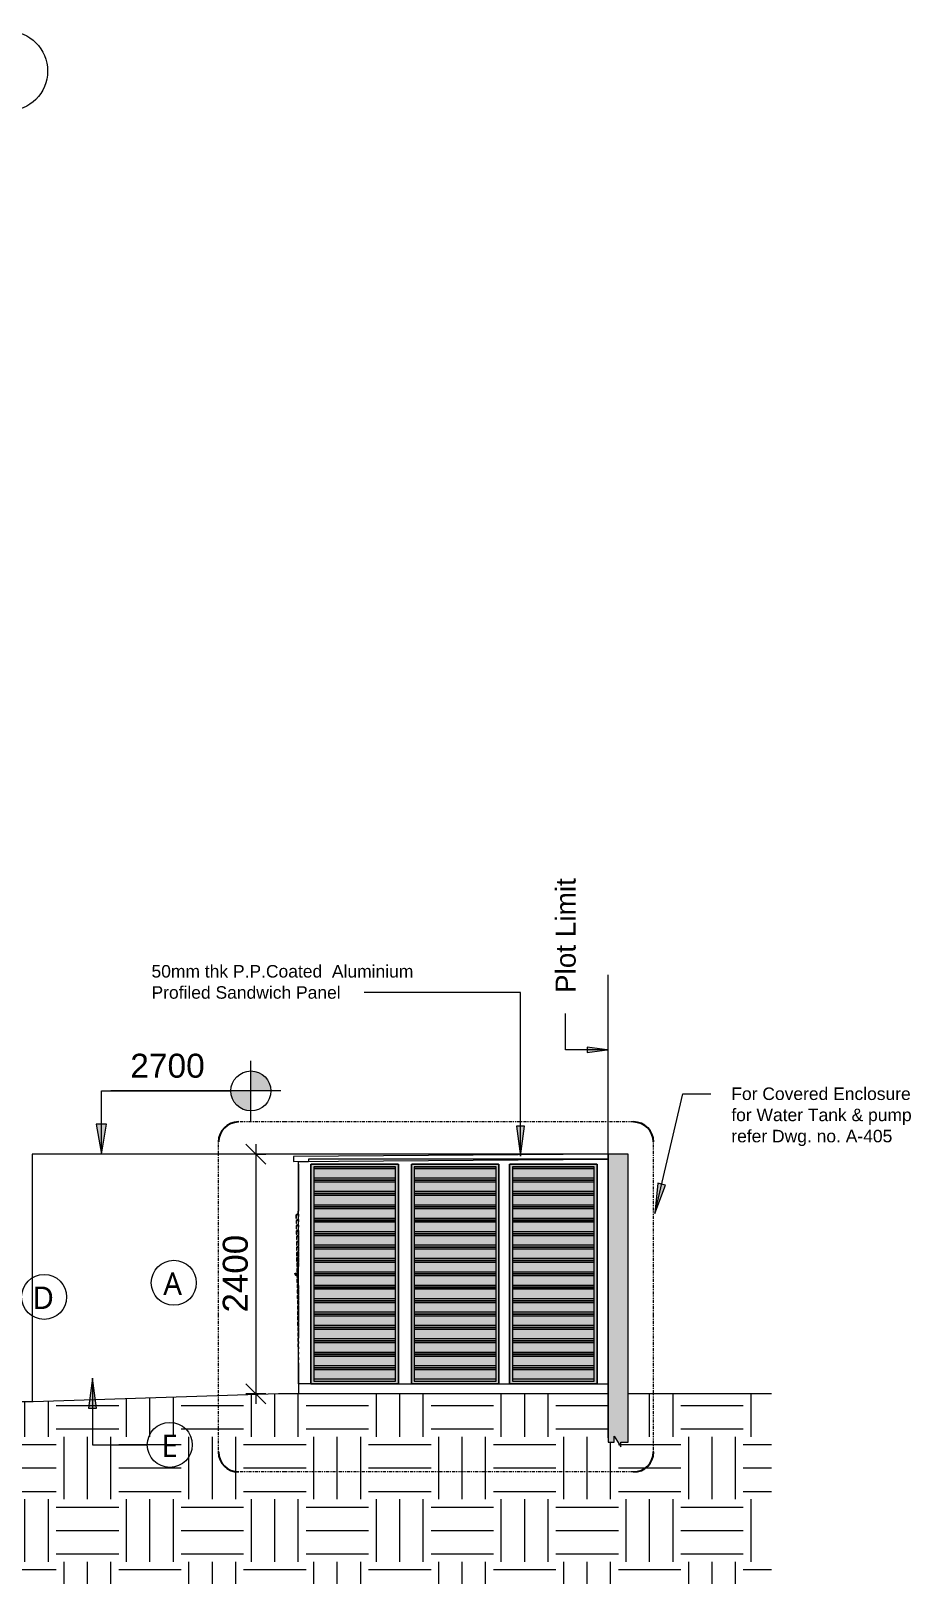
# Model space of a CAD drawing. Header units: millimetres. Extents: x -15568 to 101774, y -1636 to 15232.
# Drawn here: x 44579 to 53383, y -1600 to 13932 of the extents above; entities that cross this region are included whole.
import ezdxf

# ---------------------------------------------------------------- set-up
doc = ezdxf.new("R2010")
doc.units = ezdxf.units.MM
doc.linetypes.add('Dash dot', pattern=[21, 10, -5, 1, -5])
doc.linetypes.add('Hidden', pattern=[7.14375, 4.7625, -2.38125])
for name, color, linetype, lineweight in [('A-ANNO-DIMS', 211, 'Continuous', 9), ('A-ANNO-DIMS-100', 211, 'Continuous', 9), ('A-ANNO-NOTE', 131, 'Continuous', 9), ('A-DETL-GENF', 92, 'Continuous', 9), ('A-DETL-HDLN', 90, 'Hidden', 9), ('A-DETL-MEDM', 33, 'Continuous', 25), ('A-DETL-THIN', 151, 'Continuous', 9), ('A-DOOR', 31, 'Continuous', 9), ('A-FLOR', 192, 'Continuous', 9), ('A-GLAZ', 151, 'Continuous', 9), ('A-WALL', 113, 'Continuous', 9), ('G-ANNO-DIMS', 111, 'Continuous', 9), ('G-ANNO-TEXT', 231, 'Continuous', 9), ('S-GRID-IDEN', 1, 'Continuous', 9)]:
    doc.layers.add(name, color=color, linetype=linetype, lineweight=lineweight)
doc.styles.add('Arial_12', font='arial.ttf', dxfattribs={"height": 250})
doc.styles.add('Arial_2', font='arial.ttf', dxfattribs={"height": 325})
doc.styles.add('Arial_4', font='arial.ttf', dxfattribs={"height": 240})
doc.styles.add('Arial_5', font='arial.ttf', dxfattribs={"height": 200})
doc.styles.add('Arial_9', font='arial.ttf', dxfattribs={"height": 125})
doc.styles.add('Lucida Sans Unicode', font='l_10646.ttf', dxfattribs={"height": 225})
doc.dimstyles.new('25', dxfattribs={"dimscale": 304.8, "dimtxt": 255.06485, "dimasz": 0.656168, "dimexe": 0.328084, "dimexo": 0.0625, "dimgap": 0.016404, "dimtad": 1, "dimdec": 0, "dimzin": 0, "dimdsep": 46, "dimtxsty": 'Arial_12', "dimblk1": 'OBLIQUE', "dimblk2": 'OBLIQUE', "dimsah": 1, "dimcen": 0.09, "dimdle": 0.328084, "dimazin": 0, "dimtfac": 1, "dimtdec": 4, "dimtix": 1, "dimtmove": 0, "dimatfit": 3, "dimfxl": 0.328084, "dimfxlon": 1, "dimtvp": 1, "dimtolj": 1, "dimtzin": 0, "dimarcsym": 2})

# ---------------------------------------------------------------- blocks, each defined once
blk = doc.blocks.new('415_Series_Aluminium_Louvres_3183 - 875-675922-Elevation-2')
at = {"layer": 'A-GLAZ'}
h = blk.add_hatch(color=254, dxfattribs=at)
h.paths.add_polyline_path([(9822, 403), (9822, 557), (9821, 557), (9821, 403)])
h.paths.add_polyline_path([(9821, 589), (9822, 590), (9822, 611), (9821, 611), (9821, 596)])
h.paths.add_polyline_path([(9821, 643), (9822, 644), (9822, 664), (9821, 664), (9821, 643)])
h.paths.add_polyline_path([(9821, 697), (9822, 698), (9822, 718), (9821, 718), (9821, 706)])
h.paths.add_polyline_path([(9821, 751), (9822, 752), (9822, 772), (9821, 772), (9821, 754)])
h.paths.add_polyline_path([(9821, 805), (9822, 806), (9821, 825), (9821, 825), (9821, 815)])
h.paths.add_polyline_path([(9821, 859), (9822, 860), (9822, 908), (9821, 907), (9821, 864)])
h.paths.add_polyline_path([(9821, 913), (9822, 914), (9822, 963), (9821, 961), (9821, 922)])
h.paths.add_polyline_path([(9821, 967), (9822, 968), (9822, 1017), (9821, 1015), (9821, 975)])
h.paths.add_polyline_path([(9821, 1021), (9822, 1023), (9822, 1071), (9821, 1070), (9821, 1023)])
h.paths.add_polyline_path([(9821, 1076), (9822, 1077), (9822, 1125), (9821, 1124), (9821, 1083)])
h.paths.add_polyline_path([(9821, 1130), (9822, 1131), (9822, 1179), (9821, 1178), (9821, 1136)])
h.paths.add_polyline_path([(9821, 1184), (9822, 1185), (9822, 1233), (9821, 1232), (9821, 1190)])
h.paths.add_polyline_path([(9821, 1238), (9822, 1239), (9822, 1287), (9821, 1286), (9821, 1244)])
h.paths.add_polyline_path([(9821, 1292), (9822, 1293), (9822, 1341), (9821, 1340), (9821, 1297)])
h.paths.add_polyline_path([(9821, 1346), (9822, 1347), (9822, 1385), (9821, 1385), (9821, 1351)])
h.paths.add_polyline_path([(9822, 1575), (9822, 1612), (9821, 1611), (9821, 1575)])
h.paths.add_polyline_path([(9821, 1617), (9822, 1617), (9822, 1666), (9821, 1665), (9821, 1619)])
h.paths.add_polyline_path([(9821, 1671), (9822, 1673), (9822, 1720), (9821, 1718), (9821, 1673)])
h.paths.add_polyline_path([(9821, 1725), (9822, 1727), (9822, 1774), (9821, 1773), (9821, 1726)])
h.paths.add_polyline_path([(9821, 1779), (9822, 1780), (9821, 1828), (9821, 1827), (9821, 1780)])
h.paths.add_polyline_path([(9821, 1833), (9821, 1833), (9821, 1833)])
h.paths.add_polyline_path([(9821, 1916), (9822, 1916), (9822, 1936), (9821, 1935), (9821, 1924)])
h.paths.add_polyline_path([(9822, 1969), (9822, 1990), (9821, 1989), (9821, 1969)])
h.paths.add_polyline_path([(9821, 2023), (9822, 2023), (9822, 2044), (9821, 2044), (9821, 2034)])
h.paths.add_polyline_path([(9821, 2076), (9822, 2076), (9822, 2099), (9821, 2097), (9821, 2087)])
h.paths.add_polyline_path([(9821, 2130), (9822, 2130), (9822, 2597), (9821, 2597), (9821, 2145)])
for p, q in [((9822, 2597), (9821, 2597)), ((9821, 2597), (9821, 2130)), ((9821, 2097), (9821, 2076)), ((9821, 2044), (9821, 2023)), ((9821, 1989), (9821, 1969)), ((9821, 1935), (9821, 1916)), ((9821, 1881), (9821, 1833)), ((9821, 1827), (9821, 1779)), ((9821, 1773), (9821, 1725)), ((9821, 1718), (9821, 1671)), ((9821, 1665), (9821, 1617)), ((9821, 1611), (9821, 1576)), ((9821, 1385), (9821, 1346)), ((9821, 1340), (9821, 1292)), ((9821, 1286), (9821, 1238)), ((9821, 1232), (9821, 1184)), ((9821, 1178), (9821, 1130)), ((9821, 1124), (9821, 1076)), ((9821, 1070), (9821, 1023)), ((9821, 1016), (9821, 967)), ((9821, 962), (9821, 913)), ((9821, 908), (9821, 859)), ((9821, 825), (9821, 805)), ((9821, 772), (9821, 751)), ((9821, 718), (9821, 697)), ((9821, 664), (9821, 643)), ((9821, 611), (9821, 589)), ((9821, 557), (9821, 403)), ((9822, 403), (9821, 403))]:
    blk.add_line(p, q, dxfattribs=at)
blk = doc.blocks.new('415_Series_Aluminium_Louvres_3183 - 875-V1-Elevation-2')
at = {"layer": 'A-GLAZ'}
h = blk.add_hatch(color=254, dxfattribs=at)
h.paths.add_polyline_path([(9952, 403), (10819, 403), (10819, 2597), (9950, 2597), (9950, 403)])
h.paths.add_polyline_path([(10739, 428), (9976, 428), (9976, 2572), (10794, 2572), (10794, 428), (10782, 428)])
for points in [[(10792, 2570), (10794, 2570), (10794, 2572), (9976, 2572), (9976, 2570), (10782, 2570)], [(9994, 2553), (10794, 2553), (10794, 2570), (9976, 2570), (9976, 2553)], [(10396, 2459), (10794, 2459), (10794, 2553), (9976, 2553), (9976, 2459), (10311, 2459)], [(10396, 2440), (10794, 2440), (10794, 2459), (9976, 2459), (9976, 2440), (10311, 2440)], [(10739, 2436), (10794, 2436), (10794, 2438), (9976, 2438), (9976, 2436), (10654, 2436)], [(10396, 2419), (10794, 2419), (10794, 2436), (9976, 2436), (9976, 2419), (10311, 2419)], [(9976, 2325), (10794, 2325), (10794, 2419), (9976, 2419), (9976, 2350)], [(10739, 2306), (10794, 2306), (10794, 2325), (9976, 2325), (9976, 2306), (10654, 2306)], [(10396, 2301), (10794, 2301), (10794, 2303), (9976, 2303), (9976, 2301), (10311, 2301)], [(9976, 2285), (10794, 2285), (10794, 2301), (9976, 2301)], [(10396, 2190), (10794, 2190), (10794, 2285), (9976, 2285), (9976, 2190), (10311, 2190)], [(10739, 2171), (10794, 2171), (10794, 2190), (9976, 2190), (9976, 2171), (10654, 2171)], [(10396, 2167), (10794, 2167), (10794, 2169), (9976, 2169), (9976, 2167), (10311, 2167)], [(9976, 2151), (10794, 2151), (10794, 2167), (9976, 2167)], [(9976, 2056), (10794, 2056), (10794, 2151), (9976, 2151), (9976, 2097)], [(10739, 2037), (10794, 2037), (10794, 2056), (9976, 2056), (9976, 2037), (10654, 2037)], [(9976, 2033), (10794, 2034), (10794, 2035), (9976, 2035)], [(10396, 2017), (10794, 2017), (10794, 2033), (9976, 2033), (9976, 2017), (10311, 2017)], [(10396, 1922), (10794, 1922), (10794, 2017), (9976, 2017), (9976, 1922), (10311, 1922)], [(10396, 1903), (10794, 1903), (10794, 1922), (9976, 1922), (9976, 1903), (10311, 1903)], [(10396, 1899), (10794, 1899), (10794, 1901), (9976, 1901), (9976, 1899), (10311, 1899)], [(10396, 1883), (10794, 1883), (10794, 1899), (9976, 1899), (9976, 1883), (10311, 1883)], [(9976, 1788), (10794, 1788), (10794, 1883), (9976, 1883), (9976, 1845)], [(10396, 1769), (10794, 1769), (10794, 1788), (9976, 1788), (9976, 1769), (10311, 1769)], [(10396, 1765), (10794, 1765), (10794, 1767), (9976, 1767), (9976, 1765), (10311, 1765)], [(10396, 1749), (10794, 1749), (10794, 1765), (9976, 1765), (9976, 1749), (10311, 1749)], [(10482, 1654), (10794, 1655), (10794, 1749), (9976, 1749), (9976, 1654), (10396, 1654)], [(10739, 1635), (10794, 1635), (10794, 1654), (9976, 1654), (9976, 1635), (10654, 1635)], [(10396, 1631), (10794, 1631), (10794, 1633), (9976, 1633), (9976, 1631), (10311, 1631)], [(10396, 1615), (10794, 1615), (10794, 1631), (9976, 1631), (9976, 1615), (10311, 1615)], [(10739, 1520), (10794, 1520), (10794, 1615), (9976, 1615), (9976, 1520), (10568, 1520)], [(10739, 1501), (10794, 1501), (10794, 1520), (9976, 1520), (9976, 1501), (10568, 1501)], [(10396, 1497), (10794, 1497), (10794, 1499), (9976, 1499), (9976, 1497), (10225, 1497)], [(10396, 1481), (10794, 1481), (10794, 1497), (9976, 1497), (9976, 1481), (10225, 1481)], [(9976, 1386), (10794, 1386), (10794, 1481), (9976, 1481), (9976, 1465)], [(10739, 1367), (10794, 1367), (10794, 1386), (9976, 1386), (9976, 1367), (10568, 1367)], [(10396, 1363), (10794, 1363), (10794, 1365), (9976, 1365), (9976, 1363), (10225, 1363)], [(10396, 1347), (10794, 1347), (10794, 1363), (9976, 1363), (9976, 1347), (10225, 1347)], [(9976, 1252), (10794, 1252), (10794, 1347), (9976, 1347), (9976, 1339)], [(10739, 1233), (10794, 1233), (10794, 1252), (9976, 1252), (9976, 1233), (10654, 1233)], [(10396, 1229), (10794, 1229), (10794, 1231), (9976, 1231), (9976, 1229), (10311, 1229)], [(10396, 1213), (10794, 1213), (10794, 1229), (9976, 1229), (9976, 1213), (10311, 1213)], [(10482, 1118), (10794, 1118), (10794, 1213), (9976, 1212), (9976, 1118), (10396, 1118)], [(10739, 1099), (10794, 1099), (10794, 1118), (9976, 1118), (9976, 1099), (10654, 1099)], [(10396, 1095), (10794, 1095), (10794, 1097), (9976, 1097), (9976, 1095), (10311, 1095)], [(9976, 1079), (10794, 1079), (10794, 1095), (9976, 1095), (9976, 1086)], [(10396, 984), (10794, 984), (10794, 1079), (9976, 1079), (9976, 984), (10311, 984)], [(10739, 965), (10794, 965), (10794, 984), (9976, 984), (9976, 965), (10654, 965)], [(10396, 961), (10794, 961), (10794, 963), (9976, 963), (9976, 961), (10311, 961)], [(10396, 944), (10794, 944), (10794, 961), (9976, 961), (9976, 944), (10311, 944)], [(10396, 850), (10794, 850), (10794, 944), (9976, 944), (9976, 850), (10311, 850)], [(9976, 831), (10794, 831), (10794, 850), (9976, 850), (9976, 833)], [(10396, 827), (10794, 827), (10794, 829), (9976, 829), (9976, 827), (10311, 827)], [(10396, 810), (10794, 810), (10794, 827), (9976, 827), (9976, 810), (10311, 810)], [(10396, 716), (10794, 716), (10794, 810), (9976, 810), (9976, 716), (10311, 716)], [(10396, 697), (10794, 697), (10794, 716), (9976, 716), (9976, 697), (10311, 697)], [(10396, 692), (10794, 692), (10794, 694), (9976, 694), (9976, 692), (10311, 692)], [(10396, 676), (10794, 676), (10794, 692), (9976, 692), (9976, 676), (10311, 676)], [(10396, 581), (10794, 581), (10794, 676), (9976, 676), (9976, 581), (10311, 581)], [(10568, 562), (10794, 562), (10794, 581), (9976, 581), (9976, 562), (10482, 562)], [(10396, 558), (10794, 558), (10794, 560), (9976, 560), (9976, 558), (10311, 558)], [(10396, 542), (10794, 542), (10794, 558), (9976, 558), (9976, 542), (10311, 542)], [(10396, 447), (10794, 447), (10794, 542), (9976, 542), (9976, 447), (10311, 447)], [(9976, 428), (10794, 428), (10794, 447), (9976, 447)]]:
    blk.add_hatch(color=254, dxfattribs=at).paths.add_polyline_path(points)
for p, q in [((9950, 403), (9950, 2597)), ((10819, 2597), (9950, 2597)), ((9976, 2572), (9976, 428)), ((10794, 2572), (9976, 2572)), ((10794, 2570), (9976, 2570)), ((10794, 2553), (9976, 2553)), ((10794, 428), (10794, 2572)), ((10819, 2597), (10819, 403)), ((10794, 2459), (9976, 2459)), ((10794, 2440), (9976, 2440)), ((10794, 2438), (9976, 2438)), ((10794, 2436), (9976, 2436)), ((10794, 2419), (9976, 2419)), ((10794, 2325), (9976, 2325)), ((10794, 2306), (9976, 2306)), ((10794, 2303), (9976, 2303)), ((10794, 2301), (9976, 2301)), ((10794, 2285), (9976, 2285)), ((10794, 2190), (9976, 2190)), ((10794, 2171), (9976, 2171)), ((10794, 2169), (9976, 2169)), ((10794, 2167), (9976, 2167)), ((10794, 2151), (9976, 2151)), ((10794, 2056), (9976, 2056)), ((10794, 2037), (9976, 2037)), ((10794, 2035), (9976, 2035)), ((10794, 2033), (9976, 2033)), ((10794, 2017), (9976, 2017)), ((10794, 1922), (9976, 1922)), ((10794, 1903), (9976, 1903)), ((10794, 1901), (9976, 1901)), ((10794, 1899), (9976, 1899)), ((10794, 1883), (9976, 1883)), ((10794, 1788), (9976, 1788)), ((10794, 1769), (9976, 1769)), ((10794, 1767), (9976, 1767)), ((10794, 1765), (9976, 1765)), ((10794, 1749), (9976, 1749)), ((10794, 1654), (9976, 1654)), ((10794, 1635), (9976, 1635)), ((10794, 1633), (9976, 1633)), ((10794, 1631), (9976, 1631)), ((10794, 1615), (9976, 1615)), ((10794, 1520), (9976, 1520)), ((10794, 1501), (9976, 1501)), ((10794, 1499), (9976, 1499)), ((10794, 1497), (9976, 1497)), ((10794, 1481), (9976, 1481)), ((10794, 1386), (9976, 1386)), ((10794, 1367), (9976, 1367)), ((10794, 1365), (9976, 1365)), ((10794, 1363), (9976, 1363)), ((10794, 1347), (9976, 1347)), ((10794, 1252), (9976, 1252)), ((10794, 1233), (9976, 1233)), ((10794, 1231), (9976, 1231)), ((10794, 1229), (9976, 1229)), ((10794, 1213), (9976, 1213)), ((10794, 1118), (9976, 1118)), ((10794, 1099), (9976, 1099)), ((10794, 1097), (9976, 1097)), ((10794, 1095), (9976, 1095)), ((10794, 1079), (9976, 1079)), ((10794, 984), (9976, 984)), ((10794, 965), (9976, 965)), ((10794, 963), (9976, 963)), ((10794, 961), (9976, 961)), ((10794, 944), (9976, 944)), ((10794, 850), (9976, 850)), ((10794, 831), (9976, 831)), ((10794, 829), (9976, 829)), ((10794, 827), (9976, 827)), ((10794, 810), (9976, 810)), ((10794, 716), (9976, 716)), ((10794, 697), (9976, 697)), ((10794, 694), (9976, 694)), ((10794, 692), (9976, 692)), ((10794, 676), (9976, 676)), ((10794, 581), (9976, 581)), ((10794, 562), (9976, 562)), ((10794, 560), (9976, 560)), ((10794, 558), (9976, 558)), ((10794, 542), (9976, 542)), ((10819, 403), (9950, 403)), ((10794, 447), (9976, 447)), ((9976, 428), (10794, 428))]:
    blk.add_line(p, q, dxfattribs=at)
blk = doc.blocks.new('Door_with_venetian_17304 - LD1-742611-Elevation-2')
at = {"layer": 'A-DOOR'}
for p, q in [((9817, 2101), (9797, 2090)), ((9797, 2090), (9797, 2058)), ((9797, 2058), (9802, 2058)), ((9818, 2048), (9798, 2036)), ((9798, 2036), (9798, 2005)), ((9802, 2087), (9822, 2099)), ((9802, 2058), (9802, 2087)), ((9803, 2033), (9822, 2044)), ((9803, 2005), (9803, 2033)), ((9822, 2130), (9817, 2130)), ((9817, 2130), (9817, 2101)), ((9822, 2076), (9818, 2076)), ((9818, 2076), (9818, 2048)), ((9822, 2023), (9819, 2023)), ((9819, 2023), (9819, 1994)), ((9798, 2005), (9803, 2005)), ((9819, 1994), (9799, 1983)), ((9799, 1983), (9799, 1951)), ((9799, 1951), (9804, 1951)), ((9820, 1941), (9800, 1929)), ((9800, 1929), (9800, 1898)), ((9800, 1898), (9805, 1898)), ((9821, 1887), (9801, 1875)), ((9801, 1875), (9801, 1844)), ((9804, 1980), (9822, 1990)), ((9804, 1951), (9804, 1980)), ((9805, 1926), (9822, 1936)), ((9805, 1898), (9805, 1926)), ((9806, 1873), (9822, 1882)), ((9806, 1844), (9806, 1873)), ((9822, 1969), (9820, 1969)), ((9820, 1969), (9820, 1941)), ((9822, 1916), (9821, 1916)), ((9821, 1916), (9821, 1887)), ((9801, 1844), (9806, 1844)), ((9821, 1833), (9801, 1822)), ((9801, 1822), (9801, 1790)), ((9801, 1790), (9806, 1790)), ((9822, 1780), (9802, 1768)), ((9802, 1768), (9802, 1737)), ((9802, 1737), (9807, 1737)), ((9822, 1726), (9803, 1715)), ((9803, 1715), (9803, 1683)), ((9806, 1819), (9822, 1828)), ((9806, 1790), (9806, 1819)), ((9807, 1765), (9822, 1774)), ((9807, 1737), (9807, 1765)), ((9808, 1712), (9822, 1720)), ((9808, 1683), (9808, 1712)), ((9821, 1862), (9821, 1833)), ((9803, 1683), (9808, 1683)), ((9822, 1672), (9804, 1661)), ((9804, 1661), (9804, 1630)), ((9804, 1630), (9809, 1630)), ((9822, 1617), (9805, 1607)), ((9805, 1607), (9805, 1576)), ((9805, 1576), (9810, 1576)), ((9819, 1562), (9806, 1554)), ((9806, 1554), (9806, 1522)), ((9809, 1658), (9822, 1666)), ((9809, 1630), (9809, 1658)), ((9810, 1604), (9822, 1612)), ((9810, 1576), (9810, 1604)), ((9811, 1551), (9819, 1556)), ((9819, 1385), (9819, 1575)), ((9822, 1575), (9819, 1575)), ((9792, 1508), (9792, 1510)), ((9792, 1510), (9797, 1510)), ((9792, 1490), (9792, 1492)), ((9797, 1490), (9792, 1490)), ((9797, 1492), (9797, 1490)), ((9806, 1522), (9811, 1522)), ((9806, 1490), (9806, 1469)), ((9806, 1469), (9811, 1469)), ((9819, 1453), (9807, 1447)), ((9807, 1447), (9807, 1415)), ((9807, 1415), (9812, 1415)), ((9819, 1399), (9808, 1393)), ((9811, 1522), (9811, 1551)), ((9811, 1469), (9811, 1490)), ((9812, 1444), (9819, 1448)), ((9812, 1415), (9812, 1444)), ((9808, 1393), (9808, 1361)), ((9808, 1361), (9813, 1361)), ((9822, 1347), (9809, 1339)), ((9809, 1339), (9809, 1308)), ((9809, 1308), (9814, 1308)), ((9822, 1293), (9810, 1286)), ((9810, 1286), (9810, 1254)), ((9810, 1254), (9815, 1254)), ((9813, 1390), (9819, 1394)), ((9813, 1361), (9813, 1390)), ((9814, 1336), (9822, 1341)), ((9814, 1308), (9814, 1336)), ((9815, 1283), (9822, 1287)), ((9815, 1254), (9815, 1283)), ((9819, 1385), (9822, 1385)), ((9822, 1239), (9811, 1232)), ((9811, 1232), (9811, 1201)), ((9811, 1201), (9816, 1201)), ((9822, 1185), (9811, 1178)), ((9811, 1178), (9811, 1147)), ((9811, 1147), (9816, 1147)), ((9822, 1131), (9812, 1125)), ((9812, 1125), (9812, 1093)), ((9812, 1093), (9817, 1093)), ((9816, 1229), (9822, 1233)), ((9816, 1201), (9816, 1229)), ((9816, 1176), (9822, 1179)), ((9816, 1147), (9816, 1176)), ((9817, 1122), (9822, 1125)), ((9817, 1093), (9817, 1122)), ((9822, 1077), (9813, 1071)), ((9813, 1071), (9813, 1040)), ((9813, 1040), (9818, 1040)), ((9822, 1022), (9814, 1018)), ((9814, 1018), (9814, 986)), ((9814, 986), (9819, 986)), ((9822, 968), (9815, 964)), ((9815, 964), (9815, 933)), ((9815, 933), (9820, 933)), ((9818, 1068), (9822, 1071)), ((9818, 1040), (9818, 1068)), ((9819, 1015), (9822, 1017)), ((9819, 986), (9819, 1015)), ((9820, 961), (9822, 963)), ((9820, 933), (9820, 961)), ((9822, 914), (9816, 910)), ((9816, 910), (9816, 879)), ((9816, 879), (9821, 879)), ((9822, 860), (9816, 857)), ((9816, 857), (9816, 825)), ((9816, 825), (9821, 825)), ((9822, 806), (9817, 803)), ((9817, 803), (9817, 772)), ((9821, 907), (9822, 908)), ((9821, 879), (9821, 907)), ((9821, 825), (9821, 854)), ((9817, 772), (9822, 772)), ((9822, 752), (9818, 750)), ((9818, 750), (9818, 718)), ((9818, 718), (9822, 718)), ((9822, 698), (9819, 696)), ((9819, 696), (9819, 664)), ((9819, 664), (9822, 664)), ((9821, 643), (9820, 642)), ((9820, 642), (9820, 611)), ((9820, 611), (9822, 611)), ((9822, 590), (9821, 589)), ((9821, 589), (9821, 557)), ((9821, 557), (9822, 557)), ((9821, 535), (9821, 504))]:
    blk.add_line(p, q, dxfattribs=at)
at = {"layer": 'A-DOOR', "flags": 128}
for points in [[(9787, 1504), (9787, 1502), (9787, 1501), (9787, 1499), (9787, 1497), (9787, 1496)], [(9794, 1510), (9794, 1510), (9794, 1510), (9794, 1510), (9794, 1510), (9794, 1510), (9794, 1510), (9794, 1510), (9794, 1510), (9794, 1510), (9794, 1510), (9794, 1510), (9795, 1510), (9796, 1510), (9797, 1510), (9799, 1510), (9801, 1510), (9804, 1510), (9807, 1510), (9812, 1510), (9817, 1510), (9819, 1510)], [(9794, 1490), (9794, 1490), (9794, 1490), (9794, 1490), (9794, 1490), (9794, 1490), (9794, 1490), (9794, 1490), (9794, 1490), (9794, 1490), (9794, 1490), (9794, 1490), (9795, 1490), (9796, 1490), (9797, 1490), (9799, 1490), (9801, 1490), (9804, 1490), (9807, 1490), (9812, 1490), (9817, 1490), (9819, 1490)]]:
    blk.add_lwpolyline(points, dxfattribs=at)
at = {"layer": 'A-DOOR'}
for points, knots in [([(9819, 1500), (9816, 1500), (9809, 1501), (9801, 1501), (9795, 1502), (9789, 1502), (9787, 1503), (9787, 1504), (9787, 1504), (9788, 1505), (9788, 1506), (9789, 1507), (9790, 1508)], [0, 0, 0, 0, 0.0625, 0.125, 0.1875, 0.25, 0.3125, 0.375, 0.4375, 0.5, 0.625, 0.75, 0.75, 0.75, 0.75]), ([(9819, 1500), (9816, 1500), (9809, 1499), (9801, 1499), (9795, 1498), (9789, 1498), (9787, 1497), (9787, 1496), (9787, 1496), (9788, 1495), (9788, 1494), (9788, 1494)], [0, 0, 0, 0, 0.0625, 0.125, 0.1875, 0.25, 0.3125, 0.375, 0.4375, 0.5, 0.625, 0.625, 0.625, 0.625]), ([(9790, 1508), (9790, 1509), (9791, 1509), (9791, 1510), (9792, 1510)], [0.8420224, 0.8420224, 0.8420224, 0.8420224, 0.875, 1, 1, 1, 1]), ([(9798, 1492), (9798, 1492), (9797, 1491), (9797, 1490), (9797, 1490)], [0.7995905, 0.7995905, 0.7995905, 0.7995905, 0.875, 1, 1, 1, 1])]:
    blk.add_open_spline(points, degree=3, knots=knots, dxfattribs=at)
for points in [[(9790, 1492), (9791, 1491), (9791, 1491), (9792, 1490)], [(9819, 1500), (9817, 1500), (9816, 1500), (9814, 1500)]]:
    blk.add_open_spline(points, degree=3, dxfattribs=at)
blk = doc.blocks.new('Dummy_Callout_Boundary_18357 - Dummy_Callout_Boundary_18357-1286915-Elevation-2')
at = {"layer": 'A-DETL-GENF', "linetype": 'Dash dot'}
for p, q in [((13175, 3021), (9222, 3021)), ((9022, -280), (9022, 2821)), ((13375, -280), (13375, 2821)), ((13175, -480), (9222, -480))]:
    blk.add_line(p, q, dxfattribs=at)
at = {"layer": 'A-DETL-MEDM'}
for centre, start, end in [((9222, 2821), 90, 180), ((13175, 2821), 360, 90), ((9222, -280), 180, 270), ((13175, -280), 270, 360)]:
    blk.add_arc(centre, 200, start, end, dxfattribs=at)
blk = doc.blocks.new('Grid - 100-grid-312781-Elevation-2')
at = {"layer": 'S-GRID-IDEN'}
blk.add_circle((-9888, 13532), 400, dxfattribs=at)
blk = doc.blocks.new('Spot Elevations - Standard-23738-Elevation-2')
at = {"layer": 'G-ANNO-DIMS'}
h = blk.add_hatch(color=256, dxfattribs=at)
edge = h.paths.add_edge_path()
edge.add_line((9346, 3331), (9546, 3331))
edge.add_arc((9346, 3331), 200, 0, 90)
edge.add_line((9346, 3531), (9346, 3331))
h = blk.add_hatch(color=256, dxfattribs=at)
edge = h.paths.add_edge_path()
edge.add_line((9346, 3331), (9146, 3331))
edge.add_arc((9346, 3331), 200, 180, 270)
edge.add_line((9346, 3131), (9346, 3331))
for p, q in [((9346, 3031), (9346, 3631)), ((9646, 3331), (7946, 3331))]:
    blk.add_line(p, q, dxfattribs=at)
blk.add_circle((9346, 3331), 200, dxfattribs=at)
blk = doc.blocks.new('GL-TEXT2 - External finishes-tag 2-777035-Elevation-2')
at = {"layer": 'A-ANNO-NOTE'}
blk.add_circle((-4088, 5475), 225, dxfattribs=at)
blk = doc.blocks.new('DIMBLOCK61-Elevation-2')
at = {"layer": 'A-ANNO-DIMS-100', "transparency": 16777216}
for p, q in [((46827, 2700), (46727, 2800)), ((46827, 2800), (46827, 200)), ((46927, 2700), (46727, 2700)), ((46827, 2700), (46927, 2600)), ((46827, 2700), (46927, 2700)), ((46827, 300), (46727, 400)), ((46927, 300), (46727, 300)), ((46827, 300), (46927, 200)), ((46827, 300), (46927, 300))]:
    blk.add_line(p, q, dxfattribs=at)
at = {"layer": 'A-ANNO-DIMS-100', "color": 0, "transparency": 16777216, "insert": (46497, 1115), "char_height": 250, "width": 922.94, "attachment_point": 1, "rotation": 90, "line_spacing_factor": 0.941778, "style": 'Arial_12'}
blk.add_mtext('2400', dxfattribs=at)
blk = doc.blocks.new('_Oblique')
at = {"color": 0, "linetype": 'ByBlock', "lineweight": -2}
blk.add_line((-0.5, -0.5), (0.5, 0.5), dxfattribs=at)

msp = doc.modelspace()

# ---------------------------------------------------------------- hatches: boundary and pattern name
at = {"layer": 'A-ANNO-NOTE'}
msp.add_hatch(color=256, dxfattribs=at).paths.add_polyline_path([(45193.3, 458), (45153.8, 158), (45232.8, 158)])
at = {"layer": 'A-DETL-GENF'}
msp.add_hatch(color=8, dxfattribs=at).paths.add_polyline_path([(50479.6, -229.3), (50479.6, -180.7), (50554.6, -180.7), (50554.6, 2700), (50354.6, 2700), (50354.6, -180.7), (50414.6, -180.7), (50414.6, -120.7), (50450.6, -180.7)])
h = msp.add_hatch(dxfattribs=at)
h.set_pattern_fill('FP_5', color=8, style=0, pattern_type=2)
h.set_pattern_definition([(0, (33580.17, 1200), (625, 625), [625, -625]), (0, (33580.17, 1434.4), (625, 625), [625, -625]), (0, (33580.17, 1668.75), (625, 625), [625, -625]), (90, (33658.3, 1746.9), (-625, 625), [625, -625]), (90, (33892.67, 1746.9), (-625, 625), [625, -625]), (90, (34127.04, 1746.9), (-625, 625), [625, -625])])
h.paths.add_polyline_path([(51086.8, -1600), (51988.4, -1600), (51988.4, 300), (50554.6, 300), (50554.6, -180.7), (50479.6, -180.7), (50479.6, -229.3), (50414.6, -120.7), (50414.6, -180.7), (50354.6, -180.7), (50354.6, 300), (47054.6, 300), (44569.6, 220), (37189.3, 219.6), (30404.6, 150), (29054.6, 150), (26754.6, 0), (19554.6, 0), (19554.6, -427.2), (19479.6, -427.2), (19479.6, -475.7), (19414.6, -367.2), (19414.6, -427.2), (19354.6, -427.2), (19354.6, 0), (19154.6, 0), (19154.6, -1600), (50354.6, -1600)])
at = {"layer": 'G-ANNO-DIMS'}
msp.add_hatch(color=256, dxfattribs=at).paths.add_polyline_path([(45282.3, 2700), (45335.2, 3000), (45229.4, 3000)])
at = {"layer": 'G-ANNO-TEXT'}
for points in [[(50342.2, 3741.4), (50142.2, 3767.7), (50142.2, 3715.1)], [(49476.2, 2677.3), (49515.7, 2977.3), (49436.7, 2977.3)], [(50821.6, 2106.1), (50928.5, 2389.2), (50851.6, 2407.2)]]:
    msp.add_hatch(color=250, dxfattribs=at).paths.add_polyline_path(points)

# ---------------------------------------------------------------- linework, layer by layer
at = {"layer": 'A-ANNO-NOTE'}
for p, q in [((45193.3, 458), (45153.8, 158)), ((45232.8, 158), (45193.3, 458)), ((45193.3, 458), (45193.3, -209)), ((45153.8, 158), (45232.8, 158)), ((45193.3, -209), (45741.8, -209))]:
    msp.add_line(p, q, dxfattribs=at)
at = {"layer": 'A-DETL-HDLN'}
msp.add_line((50354.6, -138.7), (50354.6, 4491.3), dxfattribs=at)
at = {"layer": 'A-DETL-THIN'}
for p, q in [((50354.6, 2700), (50354.6, -180.7)), ((50554.6, 2700), (50354.6, 2700)), ((50554.6, -180.7), (50554.6, 2700)), ((44601.3, 220), (37229.6, 220)), ((47054.6, 300), (44601.3, 220)), ((50354.6, 300), (47054.6, 300)), ((51988.4, 300), (50554.6, 300)), ((50414.6, -180.7), (50414.6, -120.7)), ((50414.6, -120.7), (50479.6, -229.3)), ((50354.6, -180.7), (50414.6, -180.7)), ((50479.6, -229.3), (50479.6, -180.7)), ((50479.6, -180.7), (50554.6, -180.7))]:
    msp.add_line(p, q, dxfattribs=at)
at = {"layer": 'A-FLOR'}
for p, q in [((50354.6, 2700), (47204.6, 2675)), ((47204.6, 2675), (47204.6, 2625)), ((47204.6, 2625), (50354.6, 2650)), ((47254.6, 400), (47254.6, 300)), ((47379.6, 400), (50242.1, 400))]:
    msp.add_line(p, q, dxfattribs=at)
at = {"layer": 'A-WALL'}
for p, q in [((50354.6, 2700), (44589.6, 2700)), ((44589.6, 2700), (44589.6, 220)), ((50354.6, 2650), (47354.6, 2650)), ((47354.6, 2650), (47354.6, 2625)), ((47254.6, 400), (47254.6, 2625)), ((47254.6, 2625), (47354.6, 2625)), ((47379.6, 400), (47379.6, 2600)), ((47379.6, 2600), (48254.6, 2600)), ((48254.6, 2600), (48254.6, 400)), ((48384.6, 400), (48384.6, 2600)), ((48384.6, 2600), (49259.6, 2600)), ((49259.6, 2600), (49259.6, 400)), ((49367.1, 400), (49367.1, 2600)), ((49367.1, 2600), (50242.1, 2600)), ((50242.1, 2600), (50242.1, 400)), ((47379.6, 400), (47254.6, 400)), ((50242.1, 400), (50354.6, 400))]:
    msp.add_line(p, q, dxfattribs=at)
at = {"layer": 'G-ANNO-DIMS'}
for p, q in [((45282.3, 3330.7), (46578.5, 3330.7)), ((45282.3, 2700), (45282.3, 3330.7)), ((45335.2, 3000), (45229.4, 3000)), ((45229.4, 3000), (45282.3, 2700)), ((45282.3, 2700), (45335.2, 3000))]:
    msp.add_line(p, q, dxfattribs=at)
at = {"layer": 'G-ANNO-TEXT', "color": 250}
for p, q in [((48727.5, 4316.1), (47912.1, 4316.1)), ((49476.2, 4316.1), (48727.5, 4316.1)), ((49476.2, 2677.3), (49476.2, 4316.1)), ((49928, 3741.4), (49928, 4107)), ((50342.2, 3741.4), (49928, 3741.4)), ((50342.2, 3741.4), (50142.2, 3767.7)), ((50142.2, 3767.7), (50142.2, 3715.1)), ((50142.2, 3715.1), (50342.2, 3741.4)), ((50821.6, 2106.1), (51101.9, 3303)), ((51101.9, 3303), (51382.2, 3303)), ((49515.7, 2977.3), (49436.7, 2977.3)), ((49436.7, 2977.3), (49476.2, 2677.3)), ((49476.2, 2677.3), (49515.7, 2977.3)), ((50851.6, 2407.2), (50821.6, 2106.1)), ((50821.6, 2106.1), (50928.5, 2389.2)), ((50928.5, 2389.2), (50851.6, 2407.2))]:
    msp.add_line(p, q, dxfattribs=at)

# ---------------------------------------------------------------- block references
at = {"layer": 'A-ANNO-NOTE'}
for p in [(50095.4, -4063.1), (48798, -4204.3), (50055.2, -5684)]:
    msp.add_blockref('GL-TEXT2 - External finishes-tag 2-777035-Elevation-2', p, dxfattribs=at)
at = {"layer": 'A-DETL-GENF'}
msp.add_blockref('Dummy_Callout_Boundary_18357 - Dummy_Callout_Boundary_18357-1286915-Elevation-2', (37432.5, 0), dxfattribs=at)
at = {"layer": 'A-DOOR'}
msp.add_blockref('Door_with_venetian_17304 - LD1-742611-Elevation-2', (37432.5, 0), dxfattribs=at)
at = {"layer": 'A-GLAZ'}
for name, p in [('415_Series_Aluminium_Louvres_3183 - 875-675922-Elevation-2', (37432.5, 0)), ('415_Series_Aluminium_Louvres_3183 - 875-V1-Elevation-2', (37432.5, 0)), ('415_Series_Aluminium_Louvres_3183 - 875-V1-Elevation-2', (38437.5, 0)), ('415_Series_Aluminium_Louvres_3183 - 875-V1-Elevation-2', (39420, 0))]:
    msp.add_blockref(name, p, dxfattribs=at)
at = {"layer": 'G-ANNO-DIMS'}
msp.add_blockref('Spot Elevations - Standard-23738-Elevation-2', (37432.5, 0), dxfattribs=at)
at = {"layer": 'S-GRID-IDEN'}
msp.add_blockref('Grid - 100-grid-312781-Elevation-2', (54232.5, 0), dxfattribs=at)

# ---------------------------------------------------------------- texts
at = {"layer": 'A-ANNO-NOTE', "char_height": 225, "attachment_point": 1, "style": 'Lucida Sans Unicode'}
for s, insert, width in [('A', (45901.8, 1515.7), 264.557), ('D', (44594.4, 1374.4), 288.607), ('E', (45884.6, -105.3), 208.439)]:
    msp.add_mtext(s, dxfattribs=dict(at, insert=insert, width=width))
at = {"layer": 'G-ANNO-DIMS', "insert": (45571.4, 3703.5), "char_height": 240, "width": 893.244, "attachment_point": 1, "line_spacing_factor": 0.941778, "style": 'Arial_4'}
msp.add_mtext('2700', dxfattribs=at)
at = {"layer": 'G-ANNO-TEXT', "color": 7, "insert": (49828, 4310.2), "char_height": 200, "width": 1435.021, "attachment_point": 1, "rotation": 90, "style": 'Arial_5'}
msp.add_mtext('Plot Limit', dxfattribs=at)
at = {"layer": 'G-ANNO-TEXT', "color": 7, "char_height": 125, "attachment_point": 1, "style": 'Arial_9'}
for s, insert, width in [('50mm thk P.P.Coated  Aluminium ', (45784.1, 4590.3), 3318.986), ('Profiled Sandwich Panel', (45784.1, 4378.6), 2332.911), ('For Covered Enclosure ', (51585.4, 3365.5), 2308.86), ('for Water Tank & pump ', (51585.4, 3153.8), 2332.911), ('refer Dwg. no. A-405 ', (51585.4, 2942.2), 2076.371)]:
    msp.add_mtext(s, dxfattribs=dict(at, insert=insert, width=width))

# ---------------------------------------------------------------- dimensions: what is measured, and where the dimension line sits
at = {"layer": 'A-ANNO-DIMS'}
dim = msp.add_linear_dim(base=(46826.7, 300), p1=(46926.7, 2700), p2=(46926.7, 300), angle=90, dimstyle='25', override={"dimpost": '<>', "dimfxl": 2400}, dxfattribs=at)
dim.commit()
dim.dimension.update_dxf_attribs({"geometry": 'DIMBLOCK61-Elevation-2', "text_midpoint": (46694, 1500)})

# ---------------------------------------------------------------- next in the draw order: texts
at = {"layer": 'S-GRID-IDEN', "insert": (44202, 13699), "char_height": 325, "width": 336.709, "attachment_point": 1, "style": 'Arial_2', "bg_fill": 3, "box_fill_scale": 1.25, "bg_fill_color": 256, "bg_fill_true_color": 13158600, "bg_fill_transparency": 0}
msp.add_mtext('F', dxfattribs=at)

doc.saveas('drawing.dxf')
